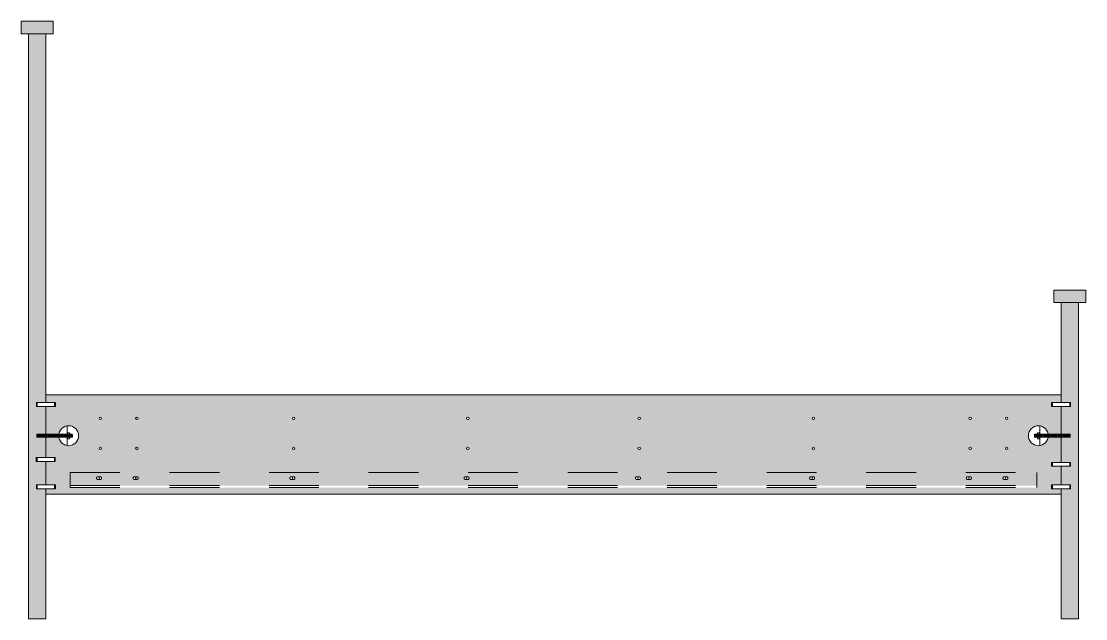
# Model space of a CAD drawing. Header units: metres. Extents: x -27.1 to 47.9, y -10.7 to 6.6.
# Drawn here: x -23.534 to -21.395, y -2.103 to -0.903 of the extents above; entities that cross this region are included whole.
import ezdxf

# ---------------------------------------------------------------- set-up
doc = ezdxf.new("R2010")
doc.units = ezdxf.units.M
doc.header["$MEASUREMENT"] = 0
doc.linetypes.add('DASHED', pattern=[0.00075, 0.0005, -0.00025])
for name, color, linetype, lineweight in [('A-DETL-MCUT1_Num_Penna__7', 7, 'Continuous', 18), ('A-DETL-MCUT_Num_Penna__7', 7, 'Continuous', 18), ('A-ELEV-MBE_Num_Penna__7', 7, 'Continuous', 18), ('A-SECT-MCUT_Num_Penna__7', 7, 'Continuous', 18)]:
    doc.layers.add(name, color=color, linetype=linetype, lineweight=lineweight)
doc.layers.add('A-SECT-MCUT_Num_Penna__1', color=7, linetype='Continuous', lineweight=18, true_color=0xd1d2d4)

msp = doc.modelspace()

# ---------------------------------------------------------------- hatches: boundary and pattern name
at = {"layer": 'A-SECT-MCUT_Num_Penna__1', "linetype": 'Continuous', "lineweight": 18, "true_color": 0xd1d2d4}
for points in [[(-23.4699, -0.9033), (-23.5339, -0.9033), (-23.5339, -0.9283), (-23.4699, -0.9283)], [(-21.3949, -1.4433), (-21.4589, -1.4433), (-21.4589, -1.4683), (-21.3949, -1.4683)]]:
    msp.add_hatch(color=254, dxfattribs=at).paths.add_polyline_path(points)
h = msp.add_hatch(color=254, dxfattribs=at)
h.paths.add_polyline_path([(-23.4844, -0.9283), (-23.5194, -0.9283), (-23.5194, -2.1033), (-23.4844, -2.1033), (-23.4844, -1.8533), (-21.4444, -1.8533), (-21.4444, -2.1033), (-21.4094, -2.1033), (-21.4094, -1.4683), (-21.4444, -1.4683), (-21.4444, -1.6533), (-23.4844, -1.6533)])
h.paths.add_polyline_path([(-23.5038, -1.7792), (-23.4658, -1.7792), (-23.4658, -1.7872), (-23.5038, -1.7872)], flags=0)
h.paths.add_polyline_path([(-23.5034, -1.8423), (-23.5034, -1.8343), (-23.4654, -1.8343), (-23.4654, -1.8423)], flags=0)
h.paths.add_polyline_path([(-23.5034, -1.6773), (-23.5034, -1.6693), (-23.4654, -1.6693), (-23.4654, -1.6773)], flags=0)
h.paths.add_polyline_path([(-23.5024, -1.7384), (-23.5024, -1.733, -0.44132), (-23.5008, -1.733, -0.415905), (-23.4992, -1.733, -0.415905), (-23.4975, -1.733, -0.415905), (-23.4959, -1.733, -0.415899), (-23.4942, -1.733, -0.415914), (-23.4926, -1.733, -0.415905), (-23.4909, -1.733, -0.415905), (-23.4893, -1.733, -0.415905), (-23.4876, -1.733, -0.415905), (-23.486, -1.733), (-23.4872, -1.7373, -0.750881), (-23.4892, -1.7384, -0.415914), (-23.4908, -1.7384, -0.415899), (-23.4925, -1.7384, -0.415905), (-23.4941, -1.7384, -0.415905), (-23.4958, -1.7384, -0.415905), (-23.4974, -1.7384, -0.415905), (-23.4991, -1.7384, -0.415914), (-23.5007, -1.7384, -0.415899)], flags=0)
h.paths.add_polyline_path([(-23.48, -1.7327, -0.133285), (-23.4791, -1.7328, 0.081474), (-23.4794, -1.733, 0.151008)], flags=0)
h.paths.add_polyline_path([(-23.4747, -1.7328, -0.07182), (-23.4742, -1.7329, 0.052782), (-23.4744, -1.733, 0.080876)], flags=0)
h.paths.add_polyline_path([(-23.4717, -1.7327, -0.133281), (-23.4708, -1.7328, 0.081473), (-23.4711, -1.733, 0.151003)], flags=0)
h.paths.add_polyline_path([(-23.4694, -1.733, 0.097429), (-23.4698, -1.7328, -0.728945), (-23.4665, -1.7327, 0.015771), (-23.4665, -1.7328, 0.306071), (-23.4678, -1.733, 0.415905)], flags=0)
h.paths.add_polyline_path([(-23.4665, -1.7339, -0.156772), (-23.4665, -1.7328, -0.018407), (-23.4664, -1.7328, -0.151286)], flags=0)
h.paths.add_polyline_path([(-23.4664, -1.7328, 0.021133), (-23.4665, -1.7327, -0.737183), (-23.4631, -1.7328, 0.326313), (-23.4645, -1.733, 0.415908), (-23.4661, -1.733, 0.078883)], flags=0)
h.paths.add_polyline_path([(-23.4618, -1.7327, -0.133281), (-23.4609, -1.7328, 0.081473), (-23.4612, -1.733, 0.151003)], flags=0)
h.paths.add_polyline_path([(-23.4587, -1.7359), (-23.4581, -1.7372, 0.776821), (-23.4561, -1.7384, 0.415908), (-23.4545, -1.7384, 0.415909), (-23.4528, -1.7384, 0.415905), (-23.4512, -1.7384, 0.456675), (-23.4494, -1.7384, 0.415909), (-23.4477, -1.7384, 0.415905), (-23.4461, -1.7384, 0.415908), (-23.4444, -1.7384, 0.415909), (-23.4428, -1.7384, 0.415905), (-23.4411, -1.7384, 0.415883), (-23.4395, -1.7384, 0.415909), (-23.4378, -1.7384, 0.415905), (-23.4362, -1.7384, 0.415908), (-23.4345, -1.7384, 0.415909), (-23.4329, -1.7384, 1.000026), (-23.4312, -1.7367), (-23.4326, -1.7339, 0.669223), (-23.4346, -1.733, 0.415908), (-23.4363, -1.733, 0.415905), (-23.4379, -1.733, 0.415905), (-23.4396, -1.733, 0.415905), (-23.4412, -1.733, 0.415891), (-23.4429, -1.733, 0.415905), (-23.4445, -1.733, 0.415908), (-23.4462, -1.733, 0.415905), (-23.4479, -1.733, 0.415905), (-23.4495, -1.733, 0.415905), (-23.4512, -1.733, 0.456684), (-23.4529, -1.733, 0.415905), (-23.4546, -1.733, 0.415908), (-23.4562, -1.733, 0.415905), (-23.4579, -1.733, 0.150952), (-23.4585, -1.7327, -0.927864), (-23.4187, -1.7357, -0.995044)], flags=0)
h.paths.add_polyline_path([(-21.493, -1.8398), (-23.4359, -1.8398), (-23.4359, -1.8093), (-21.493, -1.8093)], flags=0)
h.paths.add_polyline_path([(-23.3726, -1.7609, -1), (-23.3776, -1.7609, -1)], flags=0)
h.paths.add_polyline_path([(-23.3726, -1.7009, -1), (-23.3776, -1.7009, -1)], flags=0)
h.paths.add_polyline_path([(-23.2991, -1.7009, -1), (-23.3041, -1.7009, -1)], flags=0)
h.paths.add_polyline_path([(-23.2991, -1.7609, -1), (-23.3041, -1.7609, -1)], flags=0)
h.paths.add_polyline_path([(-22.9841, -1.7009, -1), (-22.9891, -1.7009, -1)], flags=0)
h.paths.add_polyline_path([(-22.9841, -1.7609, -1), (-22.9891, -1.7609, -1)], flags=0)
h.paths.add_polyline_path([(-22.6341, -1.7009, -1), (-22.6391, -1.7009, -1)], flags=0)
h.paths.add_polyline_path([(-22.6341, -1.7609, -1), (-22.6391, -1.7609, -1)], flags=0)
h.paths.add_polyline_path([(-22.2897, -1.7609, -1), (-22.2947, -1.7609, -1)], flags=0)
h.paths.add_polyline_path([(-22.2947, -1.7009, -1), (-22.2897, -1.7009, -1)], flags=0)
h.paths.add_polyline_path([(-21.9397, -1.7609, -0.999999), (-21.9447, -1.7609, -1)], flags=0)
h.paths.add_polyline_path([(-21.9397, -1.7009, -0.999999), (-21.9447, -1.7009, -1)], flags=0)
h.paths.add_polyline_path([(-21.6247, -1.7009, -1), (-21.6297, -1.7009, -1)], flags=0)
h.paths.add_polyline_path([(-21.6297, -1.7609, -1), (-21.6247, -1.7609, -1)], flags=0)
h.paths.add_polyline_path([(-21.5512, -1.7609, -1), (-21.5562, -1.7609, -0.999999)], flags=0)
h.paths.add_polyline_path([(-21.5562, -1.7009, -0.999999), (-21.5512, -1.7009, -1)], flags=0)
h.paths.add_polyline_path([(-21.4704, -1.7387, -0.927496), (-21.5101, -1.7357, -0.927864), (-21.4704, -1.7327, -0.249301), (-21.4693, -1.733, -0.415904), (-21.4677, -1.733, -0.415904), (-21.466, -1.733, -0.415904), (-21.4644, -1.733, -0.415909), (-21.4627, -1.733, -0.415905), (-21.4611, -1.733, -0.415905), (-21.4594, -1.733, -0.415904), (-21.4578, -1.733, -0.415904), (-21.4561, -1.733, -0.415904), (-21.4545, -1.733, -0.415907), (-21.4528, -1.733, -0.415904), (-21.4511, -1.733, -0.415904), (-21.4495, -1.733, -0.415904), (-21.4478, -1.733, -0.415904), (-21.4462, -1.733, -0.415904), (-21.4445, -1.733, -0.415909), (-21.4429, -1.733, -0.415905), (-21.4412, -1.733, -0.415905), (-21.4396, -1.733, -0.415905), (-21.4379, -1.733, -0.415905), (-21.4363, -1.733, -0.415905), (-21.4346, -1.733, -0.415908), (-21.433, -1.733, -0.415905), (-21.4313, -1.733, -0.415905), (-21.4297, -1.733, -0.415905), (-21.428, -1.733, -0.44132), (-21.4265, -1.733), (-21.4265, -1.7384, -0.415899), (-21.4281, -1.7384, -0.415908), (-21.4298, -1.7384, -0.415905), (-21.4314, -1.7384, -0.415905), (-21.4331, -1.7384, -0.415905), (-21.4347, -1.7384, -0.415905), (-21.4364, -1.7384, -0.415902), (-21.438, -1.7384, -0.415905), (-21.4397, -1.7384, -0.415905), (-21.4413, -1.7384, -0.415905), (-21.443, -1.7384, -0.415905), (-21.4446, -1.7384, -0.415905), (-21.4463, -1.7384, -0.415902), (-21.4479, -1.7384, -0.415905), (-21.4496, -1.7384, -0.415905), (-21.4513, -1.7384, -0.415905), (-21.4529, -1.7384, -0.415905), (-21.4546, -1.7384, -0.415905), (-21.4562, -1.7384, -0.415902), (-21.4579, -1.7384, -0.415905), (-21.4595, -1.7384, -0.415905), (-21.4612, -1.7384, -0.415905), (-21.4628, -1.7384, -0.415905), (-21.4645, -1.7384, -0.415905), (-21.4661, -1.7384, -0.415902), (-21.4678, -1.7384, -0.415883), (-21.4694, -1.7384, -0.225016)], flags=0)
h.paths.add_polyline_path([(-21.4638, -1.8343), (-21.4258, -1.8343), (-21.4258, -1.8354), (-21.4254, -1.8358), (-21.4254, -1.8423), (-21.4638, -1.8423)], flags=0)
h.paths.add_polyline_path([(-21.4638, -1.6693), (-21.4258, -1.6693), (-21.4258, -1.6704), (-21.4254, -1.6708), (-21.4254, -1.6773), (-21.4638, -1.6773)], flags=0)
h.paths.add_polyline_path([(-21.4638, -1.7972), (-21.4638, -1.7892), (-21.4258, -1.7892), (-21.4258, -1.7903), (-21.4254, -1.7907), (-21.4254, -1.7972)], flags=0)
h = msp.add_hatch(color=254, dxfattribs=at)
h.paths.add_polyline_path([(-21.493, -1.8093), (-23.4359, -1.8093), (-23.4359, -1.8358), (-21.493, -1.8358)])
h.paths.add_polyline_path([(-23.3826, -1.8204, -0.414214), (-23.3806, -1.8184), (-23.3746, -1.8184, -0.414214), (-23.3726, -1.8204), (-23.3726, -1.8214, -0.414214), (-23.3746, -1.8234), (-23.3806, -1.8234, -0.414214), (-23.3826, -1.8214)], flags=0)
h.paths.add_polyline_path([(-23.3091, -1.8204, -0.414214), (-23.3071, -1.8184), (-23.3011, -1.8184, -0.414214), (-23.2991, -1.8204), (-23.2991, -1.8214, -0.414214), (-23.3011, -1.8234), (-23.3071, -1.8234, -0.414214), (-23.3091, -1.8214)], flags=0)
h.paths.add_polyline_path([(-22.9941, -1.8214), (-22.9941, -1.8204, -0.414214), (-22.9921, -1.8184), (-22.9861, -1.8184, -0.414214), (-22.9841, -1.8204), (-22.9841, -1.8214, -0.414214), (-22.9861, -1.8234), (-22.9921, -1.8234, -0.414214)], flags=0)
h.paths.add_polyline_path([(-22.6441, -1.8204, -0.414214), (-22.6421, -1.8184), (-22.6361, -1.8184, -0.414214), (-22.6341, -1.8204), (-22.6341, -1.8214, -0.414214), (-22.6361, -1.8234), (-22.6421, -1.8234, -0.414214), (-22.6441, -1.8214)], flags=0)
h.paths.add_polyline_path([(-22.2977, -1.8234, -0.414214), (-22.2997, -1.8214), (-22.2997, -1.8204, -0.414214), (-22.2977, -1.8184), (-22.2917, -1.8184, -0.414214), (-22.2897, -1.8204), (-22.2897, -1.8214, -0.414214), (-22.2917, -1.8234)], flags=0)
h.paths.add_polyline_path([(-21.9477, -1.8234, -0.414214), (-21.9497, -1.8214), (-21.9497, -1.8204, -0.414214), (-21.9477, -1.8184), (-21.9417, -1.8184, -0.414214), (-21.9397, -1.8204), (-21.9397, -1.8214, -0.414214), (-21.9417, -1.8234)], flags=0)
h.paths.add_polyline_path([(-21.6327, -1.8234, -0.414214), (-21.6347, -1.8214), (-21.6347, -1.8204, -0.414214), (-21.6327, -1.8184), (-21.6267, -1.8184, -0.414214), (-21.6247, -1.8204), (-21.6247, -1.8214, -0.414214), (-21.6267, -1.8234)], flags=0)
h.paths.add_polyline_path([(-21.5612, -1.8204, -0.414214), (-21.5592, -1.8184), (-21.5532, -1.8184, -0.414214), (-21.5512, -1.8204), (-21.5512, -1.8214, -0.414214), (-21.5532, -1.8234), (-21.5592, -1.8234, -0.414214), (-21.5612, -1.8214)], flags=0)

# ---------------------------------------------------------------- linework, layer by layer
at = {"layer": 'A-DETL-MCUT1_Num_Penna__7', "color": 7, "linetype": 'Continuous', "lineweight": 18}
for p, q in [((-23.5019, -1.6693), (-23.5034, -1.6708)), ((-23.5034, -1.6708), (-23.5034, -1.6758)), ((-23.5019, -1.6773), (-23.5034, -1.6758)), ((-23.5019, -1.6693), (-23.5019, -1.6773)), ((-23.4669, -1.6693), (-23.5019, -1.6693)), ((-23.4669, -1.6773), (-23.5019, -1.6773)), ((-23.4669, -1.6693), (-23.4654, -1.6708)), ((-23.4669, -1.6693), (-23.4669, -1.6773)), ((-23.4669, -1.6773), (-23.4654, -1.6758)), ((-23.4654, -1.6758), (-23.4654, -1.6708)), ((-21.4619, -1.6693), (-21.4634, -1.6708)), ((-21.4634, -1.6708), (-21.4634, -1.6758)), ((-21.4619, -1.6773), (-21.4634, -1.6758)), ((-21.4619, -1.6693), (-21.4619, -1.6773)), ((-21.4269, -1.6693), (-21.4619, -1.6693)), ((-21.4269, -1.6773), (-21.4619, -1.6773)), ((-21.4269, -1.6693), (-21.4254, -1.6708)), ((-21.4269, -1.6693), (-21.4269, -1.6773)), ((-21.4269, -1.6773), (-21.4254, -1.6758)), ((-21.4254, -1.6758), (-21.4254, -1.6708)), ((-23.5008, -1.733), (-23.5024, -1.7384)), ((-23.4992, -1.733), (-23.5007, -1.7384)), ((-23.4975, -1.733), (-23.4991, -1.7384)), ((-23.4959, -1.733), (-23.4974, -1.7384)), ((-23.4942, -1.733), (-23.4958, -1.7384)), ((-23.4926, -1.733), (-23.4941, -1.7384)), ((-23.4909, -1.733), (-23.4925, -1.7384)), ((-23.4893, -1.733), (-23.4908, -1.7384)), ((-23.4876, -1.733), (-23.4892, -1.7384)), ((-23.486, -1.733), (-23.4875, -1.7384)), ((-23.4843, -1.733), (-23.4859, -1.7384)), ((-23.4827, -1.733), (-23.4842, -1.7384)), ((-23.481, -1.733), (-23.4826, -1.7384)), ((-23.4794, -1.733), (-23.4809, -1.7384)), ((-23.4777, -1.733), (-23.4793, -1.7384)), ((-23.4761, -1.733), (-23.4776, -1.7384)), ((-23.4761, -1.733), (-23.4776, -1.7384)), ((-23.4744, -1.733), (-23.4759, -1.7384)), ((-23.4728, -1.733), (-23.4743, -1.7384)), ((-23.4711, -1.733), (-23.4726, -1.7384)), ((-23.4694, -1.733), (-23.471, -1.7384)), ((-23.4678, -1.733), (-23.4693, -1.7384)), ((-23.4661, -1.733), (-23.4677, -1.7384)), ((-23.4645, -1.733), (-23.466, -1.7384)), ((-23.4628, -1.733), (-23.4644, -1.7384)), ((-23.4612, -1.733), (-23.4627, -1.7384)), ((-23.4595, -1.733), (-23.4611, -1.7384)), ((-23.4579, -1.733), (-23.4594, -1.7384)), ((-23.4562, -1.733), (-23.4578, -1.7384)), ((-23.4546, -1.733), (-23.4561, -1.7384)), ((-23.4529, -1.733), (-23.4545, -1.7384)), ((-23.4513, -1.733), (-23.4528, -1.7384)), ((-23.4495, -1.733), (-23.451, -1.7384)), ((-23.4479, -1.733), (-23.4494, -1.7384)), ((-23.4462, -1.733), (-23.4477, -1.7384)), ((-23.4445, -1.733), (-23.4461, -1.7384)), ((-23.4429, -1.733), (-23.4444, -1.7384)), ((-23.4412, -1.733), (-23.4428, -1.7384)), ((-23.4396, -1.733), (-23.4411, -1.7384)), ((-23.4379, -1.733), (-23.4395, -1.7384)), ((-23.4363, -1.733), (-23.4378, -1.7384)), ((-23.4346, -1.733), (-23.4362, -1.7384)), ((-23.433, -1.733), (-23.4345, -1.7384)), ((-23.4313, -1.733), (-23.4329, -1.7384)), ((-21.4975, -1.733), (-21.496, -1.7384)), ((-21.4959, -1.733), (-21.4943, -1.7384)), ((-21.4942, -1.733), (-21.4927, -1.7384)), ((-21.4926, -1.733), (-21.491, -1.7384)), ((-21.4909, -1.733), (-21.4894, -1.7384)), ((-21.4893, -1.733), (-21.4877, -1.7384)), ((-21.4876, -1.733), (-21.4861, -1.7384)), ((-21.486, -1.733), (-21.4844, -1.7384)), ((-21.4843, -1.733), (-21.4828, -1.7384)), ((-21.4827, -1.733), (-21.4811, -1.7384)), ((-21.481, -1.733), (-21.4795, -1.7384)), ((-21.4794, -1.733), (-21.4778, -1.7384)), ((-21.4776, -1.733), (-21.476, -1.7384)), ((-21.4759, -1.733), (-21.4744, -1.7384)), ((-21.4743, -1.733), (-21.4727, -1.7384)), ((-21.4726, -1.733), (-21.4711, -1.7384)), ((-21.471, -1.733), (-21.4694, -1.7384)), ((-21.4693, -1.733), (-21.4678, -1.7384)), ((-21.4677, -1.733), (-21.4661, -1.7384)), ((-21.466, -1.733), (-21.4645, -1.7384)), ((-21.4644, -1.733), (-21.4628, -1.7384)), ((-21.4627, -1.733), (-21.4612, -1.7384)), ((-21.4611, -1.733), (-21.4595, -1.7384)), ((-21.4594, -1.733), (-21.4579, -1.7384)), ((-21.4578, -1.733), (-21.4562, -1.7384)), ((-21.4561, -1.733), (-21.4546, -1.7384)), ((-21.4545, -1.733), (-21.4529, -1.7384)), ((-21.4528, -1.733), (-21.4513, -1.7384)), ((-21.4528, -1.733), (-21.4513, -1.7384)), ((-21.4511, -1.733), (-21.4496, -1.7384)), ((-21.4495, -1.733), (-21.4479, -1.7384)), ((-21.4478, -1.733), (-21.4463, -1.7384)), ((-21.4462, -1.733), (-21.4446, -1.7384)), ((-21.4445, -1.733), (-21.443, -1.7384)), ((-21.4429, -1.733), (-21.4413, -1.7384)), ((-21.4412, -1.733), (-21.4397, -1.7384)), ((-21.4396, -1.733), (-21.438, -1.7384)), ((-21.4379, -1.733), (-21.4364, -1.7384)), ((-21.4363, -1.733), (-21.4347, -1.7384)), ((-21.4346, -1.733), (-21.4331, -1.7384)), ((-21.433, -1.733), (-21.4314, -1.7384)), ((-21.4313, -1.733), (-21.4298, -1.7384)), ((-21.4297, -1.733), (-21.4281, -1.7384)), ((-21.428, -1.733), (-21.4265, -1.7384)), ((-23.5023, -1.7792), (-23.5038, -1.7807)), ((-23.5038, -1.7807), (-23.5038, -1.7857)), ((-23.5023, -1.7872), (-23.5038, -1.7857)), ((-23.5023, -1.7792), (-23.5023, -1.7872)), ((-23.4673, -1.7792), (-23.5023, -1.7792)), ((-23.4673, -1.7872), (-23.5023, -1.7872)), ((-23.4673, -1.7792), (-23.4658, -1.7807)), ((-23.4673, -1.7792), (-23.4673, -1.7872)), ((-23.4673, -1.7872), (-23.4658, -1.7857)), ((-23.4658, -1.7857), (-23.4658, -1.7807)), ((-21.4619, -1.7892), (-21.4634, -1.7907)), ((-21.4634, -1.7907), (-21.4634, -1.7957)), ((-21.4619, -1.7972), (-21.4634, -1.7957)), ((-21.4619, -1.7892), (-21.4619, -1.7972)), ((-21.4269, -1.7892), (-21.4619, -1.7892)), ((-21.4269, -1.7892), (-21.4254, -1.7907)), ((-21.4269, -1.7892), (-21.4269, -1.7972)), ((-21.4269, -1.7972), (-21.4254, -1.7957)), ((-21.4254, -1.7957), (-21.4254, -1.7907)), ((-21.4269, -1.7972), (-21.4619, -1.7972)), ((-23.5019, -1.8343), (-23.5034, -1.8358)), ((-23.5034, -1.8358), (-23.5034, -1.8408)), ((-23.5019, -1.8343), (-23.5019, -1.8423)), ((-23.4669, -1.8343), (-23.5019, -1.8343)), ((-23.4669, -1.8343), (-23.4654, -1.8358)), ((-23.4669, -1.8343), (-23.4669, -1.8423)), ((-23.4654, -1.8408), (-23.4654, -1.8358)), ((-21.4619, -1.8343), (-21.4634, -1.8358)), ((-21.4634, -1.8358), (-21.4634, -1.8408)), ((-21.4619, -1.8343), (-21.4619, -1.8423)), ((-21.4269, -1.8343), (-21.4619, -1.8343)), ((-21.4269, -1.8343), (-21.4254, -1.8358)), ((-21.4269, -1.8343), (-21.4269, -1.8423)), ((-21.4254, -1.8408), (-21.4254, -1.8358)), ((-23.5019, -1.8423), (-23.5034, -1.8408)), ((-23.4669, -1.8423), (-23.5019, -1.8423)), ((-23.4669, -1.8423), (-23.4654, -1.8408)), ((-21.4619, -1.8423), (-21.4634, -1.8408)), ((-21.4269, -1.8423), (-21.4619, -1.8423)), ((-21.4269, -1.8423), (-21.4254, -1.8408))]:
    msp.add_line(p, q, dxfattribs=at)
at = {"layer": 'A-DETL-MCUT1_Num_Penna__7', "color": 7, "linetype": 'Continuous', "lineweight": 18, "flags": 128}
for points in [[(-23.5024, -1.7384), (-23.5024, -1.733)], [(-23.4313, -1.733), (-23.4312, -1.733), (-23.4312, -1.7384)], [(-21.4975, -1.733), (-21.4976, -1.733), (-21.4976, -1.7384)], [(-21.4265, -1.7384), (-21.4265, -1.733)]]:
    msp.add_lwpolyline(points, dxfattribs=at)
at = {"layer": 'A-DETL-MCUT1_Num_Penna__7', "color": 7, "linetype": 'Continuous', "lineweight": 18}
for centre in [(-23.3751, -1.7009), (-23.3016, -1.7009), (-22.9866, -1.7009), (-22.6366, -1.7009), (-22.2922, -1.7009), (-21.9422, -1.7009), (-21.6272, -1.7009), (-21.5537, -1.7009), (-23.3751, -1.7609), (-23.3016, -1.7609), (-22.9866, -1.7609), (-22.6366, -1.7609), (-22.2922, -1.7609), (-21.9422, -1.7609), (-21.6272, -1.7609), (-21.5537, -1.7609), (-23.3751, -1.8209), (-23.3016, -1.8209), (-22.9866, -1.8209), (-22.6366, -1.8209), (-22.2922, -1.8209), (-21.9422, -1.8209), (-21.6272, -1.8209), (-21.5537, -1.8209)]:
    msp.add_circle(centre, 0.0025, dxfattribs=at)
for centre, radius, start, end in [((-23.5016, -1.7337), 0.00105, 42.3743, 137.6257), ((-23.5016, -1.7375), 0.00117, 224.8347, 315.1653), ((-23.5, -1.7339), 0.00117, 44.8347, 135.1653), ((-23.4999, -1.7375), 0.00117, 224.8347, 315.1653), ((-23.4984, -1.7339), 0.00117, 44.8347, 135.1653), ((-23.4983, -1.7375), 0.00117, 224.8347, 315.1653), ((-23.4967, -1.7339), 0.00117, 44.8347, 135.1653), ((-23.4966, -1.7375), 0.00117, 224.8347, 315.1653), ((-23.4951, -1.7339), 0.00117, 44.8347, 135.1653), ((-23.495, -1.7375), 0.00117, 224.8347, 315.1653), ((-23.4934, -1.7339), 0.00117, 44.8347, 135.1653), ((-23.4933, -1.7375), 0.00117, 224.8347, 315.1653), ((-23.4918, -1.7339), 0.00117, 44.8347, 135.1653), ((-23.4916, -1.7375), 0.00117, 224.8347, 315.1653), ((-23.4901, -1.7339), 0.00117, 44.8347, 135.1653), ((-23.49, -1.7375), 0.00117, 224.8347, 315.1653), ((-23.4885, -1.7339), 0.00117, 44.8347, 135.1653), ((-23.4883, -1.7375), 0.00117, 224.8347, 315.1653), ((-23.4868, -1.7339), 0.00117, 44.8347, 135.1653), ((-23.4867, -1.7375), 0.00117, 224.8347, 315.1653), ((-23.4851, -1.7339), 0.00117, 44.8347, 135.1653), ((-23.485, -1.7375), 0.00117, 224.8347, 315.1653), ((-23.4835, -1.7339), 0.00117, 44.8347, 135.1653), ((-23.4834, -1.7375), 0.00117, 224.8347, 315.1653), ((-23.4818, -1.7339), 0.00117, 44.8347, 135.1653), ((-23.4817, -1.7375), 0.00117, 224.8347, 315.1653), ((-23.4802, -1.7339), 0.00117, 44.8347, 135.1653), ((-23.4801, -1.7375), 0.00117, 224.8347, 315.1653), ((-23.4785, -1.7339), 0.00117, 44.8347, 135.1653), ((-23.4784, -1.7375), 0.00117, 224.8347, 315.1653), ((-23.4769, -1.7339), 0.00117, 44.8347, 135.1653), ((-23.4768, -1.7375), 0.00117, 224.8347, 315.1653), ((-23.4752, -1.7339), 0.00117, 44.8347, 135.1653), ((-23.4751, -1.7375), 0.00117, 224.8347, 315.1653), ((-23.4736, -1.7339), 0.00117, 44.8347, 135.1653), ((-23.4735, -1.7375), 0.00117, 224.8347, 315.1653), ((-23.4719, -1.7339), 0.00117, 44.8347, 135.1653), ((-23.4718, -1.7375), 0.00117, 224.8347, 315.1653), ((-23.4703, -1.7339), 0.00117, 44.8347, 135.1653), ((-23.4702, -1.7375), 0.00117, 224.8347, 315.1653), ((-23.4686, -1.7339), 0.00117, 44.8347, 135.1653), ((-23.4685, -1.7375), 0.00117, 224.8347, 315.1653), ((-23.467, -1.7339), 0.00117, 44.8347, 135.1653), ((-23.4669, -1.7375), 0.00117, 224.8347, 315.1653), ((-23.4653, -1.7339), 0.00117, 44.8347, 135.1653), ((-23.4652, -1.7375), 0.00117, 224.8347, 315.1653), ((-23.4637, -1.7339), 0.00117, 44.8347, 135.1653), ((-23.4636, -1.7375), 0.00117, 224.8347, 315.1653), ((-23.462, -1.7339), 0.00117, 44.8347, 135.1653), ((-23.4619, -1.7375), 0.00117, 224.8347, 315.1653), ((-23.4604, -1.7339), 0.00117, 44.8347, 135.1653), ((-23.4602, -1.7375), 0.00117, 224.8347, 315.1653), ((-23.4587, -1.7339), 0.00117, 44.8347, 135.1653), ((-23.4586, -1.7375), 0.00117, 224.8347, 315.1653), ((-23.457, -1.7339), 0.00117, 44.8347, 135.1653), ((-23.4569, -1.7375), 0.00117, 224.8347, 315.1653), ((-23.4554, -1.7339), 0.00117, 44.8347, 135.1653), ((-23.4553, -1.7375), 0.00117, 224.8347, 315.1653), ((-23.4537, -1.7339), 0.00117, 44.8347, 135.1653), ((-23.4536, -1.7375), 0.00117, 224.8347, 315.1653), ((-23.4521, -1.7339), 0.00117, 44.8347, 135.1653), ((-23.452, -1.7375), 0.00117, 224.8347, 315.1653), ((-23.4503, -1.7339), 0.00117, 44.8347, 135.1653), ((-23.4502, -1.7375), 0.00117, 224.8347, 315.1653), ((-23.4487, -1.7339), 0.00117, 44.8347, 135.1653), ((-23.4486, -1.7375), 0.00117, 224.8347, 315.1653), ((-23.447, -1.7339), 0.00117, 44.8347, 135.1653), ((-23.4469, -1.7375), 0.00117, 224.8347, 315.1653), ((-23.4454, -1.7339), 0.00117, 44.8347, 135.1653), ((-23.4453, -1.7375), 0.00117, 224.8347, 315.1653), ((-23.4437, -1.7339), 0.00117, 44.8347, 135.1653), ((-23.4436, -1.7375), 0.00117, 224.8347, 315.1653), ((-23.4421, -1.7339), 0.00117, 44.8347, 135.1653), ((-23.442, -1.7375), 0.00117, 224.8347, 315.1653), ((-23.4404, -1.7339), 0.00117, 44.8347, 135.1653), ((-23.4403, -1.7375), 0.00117, 224.8347, 315.1653), ((-23.4388, -1.7339), 0.00117, 44.8347, 135.1653), ((-23.4387, -1.7375), 0.00117, 224.8347, 315.1653), ((-23.4371, -1.7339), 0.00117, 44.8347, 135.1653), ((-23.437, -1.7375), 0.00117, 224.8347, 315.1653), ((-23.4355, -1.7339), 0.00117, 44.8347, 135.1653), ((-23.4353, -1.7375), 0.00117, 224.8347, 315.1653), ((-23.4338, -1.7339), 0.00117, 44.8347, 135.1653), ((-23.4337, -1.7375), 0.00117, 224.8347, 315.1653), ((-23.4322, -1.7339), 0.00117, 44.8347, 135.1653), ((-23.432, -1.7375), 0.00117, 224.8347, 315.1653), ((-21.4968, -1.7375), 0.00117, 224.8347, 315.1653), ((-21.4967, -1.7339), 0.00117, 44.8347, 135.1653), ((-21.4952, -1.7375), 0.00117, 224.8347, 315.1653), ((-21.4951, -1.7339), 0.00117, 44.8347, 135.1653), ((-21.4935, -1.7375), 0.00117, 224.8347, 315.1653), ((-21.4934, -1.7339), 0.00117, 44.8347, 135.1653), ((-21.4919, -1.7375), 0.00117, 224.8347, 315.1653), ((-21.4917, -1.7339), 0.00117, 44.8347, 135.1653), ((-21.4902, -1.7375), 0.00117, 224.8347, 315.1653), ((-21.4901, -1.7339), 0.00117, 44.8347, 135.1653), ((-21.4886, -1.7375), 0.00117, 224.8347, 315.1653), ((-21.4884, -1.7339), 0.00117, 44.8347, 135.1653), ((-21.4869, -1.7375), 0.00117, 224.8347, 315.1653), ((-21.4868, -1.7339), 0.00117, 44.8347, 135.1653), ((-21.4852, -1.7375), 0.00117, 224.8347, 315.1653), ((-21.4851, -1.7339), 0.00117, 44.8347, 135.1653), ((-21.4836, -1.7375), 0.00117, 224.8347, 315.1653), ((-21.4835, -1.7339), 0.00117, 44.8347, 135.1653), ((-21.4819, -1.7375), 0.00117, 224.8347, 315.1653), ((-21.4818, -1.7339), 0.00117, 44.8347, 135.1653), ((-21.4803, -1.7375), 0.00117, 224.8347, 315.1653), ((-21.4802, -1.7339), 0.00117, 44.8347, 135.1653), ((-21.4786, -1.7375), 0.00117, 224.8347, 315.1653), ((-21.4785, -1.7339), 0.00117, 44.8347, 135.1653), ((-21.4769, -1.7375), 0.00117, 224.8347, 315.1653), ((-21.4768, -1.7339), 0.00117, 44.8347, 135.1653), ((-21.4752, -1.7375), 0.00117, 224.8347, 315.1653), ((-21.4751, -1.7339), 0.00117, 44.8347, 135.1653), ((-21.4736, -1.7375), 0.00117, 224.8347, 315.1653), ((-21.4735, -1.7339), 0.00117, 44.8347, 135.1653), ((-21.4719, -1.7375), 0.00117, 224.8347, 315.1653), ((-21.4718, -1.7339), 0.00117, 44.8347, 135.1653), ((-21.4703, -1.7375), 0.00117, 224.8347, 315.1653), ((-21.4702, -1.7339), 0.00117, 44.8347, 135.1653), ((-21.4686, -1.7375), 0.00117, 224.8347, 315.1653), ((-21.4685, -1.7339), 0.00117, 44.8347, 135.1653), ((-21.467, -1.7375), 0.00117, 224.8347, 315.1653), ((-21.4668, -1.7339), 0.00117, 44.8347, 135.1653), ((-21.4653, -1.7375), 0.00117, 224.8347, 315.1653), ((-21.4652, -1.7339), 0.00117, 44.8347, 135.1653), ((-21.4637, -1.7375), 0.00117, 224.8347, 315.1653), ((-21.4635, -1.7339), 0.00117, 44.8347, 135.1653), ((-21.462, -1.7375), 0.00117, 224.8347, 315.1653), ((-21.4619, -1.7339), 0.00117, 44.8347, 135.1653), ((-21.4603, -1.7375), 0.00117, 224.8347, 315.1653), ((-21.4602, -1.7339), 0.00117, 44.8347, 135.1653), ((-21.4587, -1.7375), 0.00117, 224.8347, 315.1653), ((-21.4586, -1.7339), 0.00117, 44.8347, 135.1653), ((-21.457, -1.7375), 0.00117, 224.8347, 315.1653), ((-21.4569, -1.7339), 0.00117, 44.8347, 135.1653), ((-21.4554, -1.7375), 0.00117, 224.8347, 315.1653), ((-21.4553, -1.7339), 0.00117, 44.8347, 135.1653), ((-21.4537, -1.7375), 0.00117, 224.8347, 315.1653), ((-21.4536, -1.7339), 0.00117, 44.8347, 135.1653), ((-21.4521, -1.7375), 0.00117, 224.8347, 315.1653), ((-21.452, -1.7339), 0.00117, 44.8347, 135.1653), ((-21.4504, -1.7375), 0.00117, 224.8347, 315.1653), ((-21.4503, -1.7339), 0.00117, 44.8347, 135.1653), ((-21.4488, -1.7375), 0.00117, 224.8347, 315.1653), ((-21.4487, -1.7339), 0.00117, 44.8347, 135.1653), ((-21.4471, -1.7375), 0.00117, 224.8347, 315.1653), ((-21.447, -1.7339), 0.00117, 44.8347, 135.1653), ((-21.4455, -1.7375), 0.00117, 224.8347, 315.1653), ((-21.4454, -1.7339), 0.00117, 44.8347, 135.1653), ((-21.4438, -1.7375), 0.00117, 224.8347, 315.1653), ((-21.4437, -1.7339), 0.00117, 44.8347, 135.1653), ((-21.4422, -1.7375), 0.00117, 224.8347, 315.1653), ((-21.4421, -1.7339), 0.00117, 44.8347, 135.1653), ((-21.4405, -1.7375), 0.00117, 224.8347, 315.1653), ((-21.4404, -1.7339), 0.00117, 44.8347, 135.1653), ((-21.4389, -1.7375), 0.00117, 224.8347, 315.1653), ((-21.4388, -1.7339), 0.00117, 44.8347, 135.1653), ((-21.4372, -1.7375), 0.00117, 224.8347, 315.1653), ((-21.4371, -1.7339), 0.00117, 44.8347, 135.1653), ((-21.4356, -1.7375), 0.00117, 224.8347, 315.1653), ((-21.4354, -1.7339), 0.00117, 44.8347, 135.1653), ((-21.4339, -1.7375), 0.00117, 224.8347, 315.1653), ((-21.4338, -1.7339), 0.00117, 44.8347, 135.1653), ((-21.4322, -1.7375), 0.00117, 224.8347, 315.1653), ((-21.4321, -1.7339), 0.00117, 44.8347, 135.1653), ((-21.4306, -1.7375), 0.00117, 224.8347, 315.1653), ((-21.4305, -1.7339), 0.00117, 44.8347, 135.1653), ((-21.4289, -1.7375), 0.00117, 224.8347, 315.1653), ((-21.4288, -1.7339), 0.00117, 44.8347, 135.1653), ((-21.4273, -1.7375), 0.00117, 224.8347, 315.1653), ((-21.4272, -1.7337), 0.00105, 42.3743, 137.6257)]:
    msp.add_arc(centre, radius, start, end, dxfattribs=at)
at = {"layer": 'A-DETL-MCUT_Num_Penna__7', "color": 7, "linetype": 'DASHED', "lineweight": 18}
for p, q in [((-23.4417, -1.7157), (-23.4417, -1.7557)), ((-23.441, -1.729), (-23.4417, -1.729)), ((-23.4417, -1.729), (-23.4417, -1.7424)), ((-23.441, -1.7297), (-23.441, -1.729)), ((-23.441, -1.7417), (-23.441, -1.7297)), ((-23.4371, -1.7297), (-23.441, -1.7297)), ((-23.4371, -1.7417), (-23.4371, -1.7297)), ((-23.4371, -1.731), (-23.4371, -1.7297)), ((-23.4367, -1.731), (-23.4371, -1.731)), ((-23.4367, -1.7404), (-23.4367, -1.731)), ((-21.4921, -1.7404), (-21.4921, -1.731)), ((-21.4921, -1.731), (-21.4917, -1.731)), ((-21.4917, -1.7417), (-21.4917, -1.7297)), ((-21.4917, -1.7297), (-21.4878, -1.7297)), ((-21.4917, -1.731), (-21.4917, -1.7297)), ((-21.4878, -1.7297), (-21.4878, -1.729)), ((-21.4878, -1.729), (-21.4871, -1.729)), ((-21.4878, -1.7417), (-21.4878, -1.7297)), ((-21.4871, -1.7157), (-21.4871, -1.7557)), ((-21.4871, -1.729), (-21.4871, -1.7424)), ((-23.441, -1.7424), (-23.4417, -1.7424)), ((-23.4371, -1.7327), (-23.441, -1.7327)), ((-23.4371, -1.7387), (-23.441, -1.7387)), ((-23.4371, -1.7417), (-23.441, -1.7417)), ((-23.441, -1.7417), (-23.441, -1.7424)), ((-23.4371, -1.7404), (-23.4371, -1.7417)), ((-23.4367, -1.7404), (-23.4371, -1.7404)), ((-21.4921, -1.7404), (-21.4917, -1.7404)), ((-21.4917, -1.7327), (-21.4878, -1.7327)), ((-21.4917, -1.7387), (-21.4878, -1.7387)), ((-21.4917, -1.7404), (-21.4917, -1.7417)), ((-21.4917, -1.7417), (-21.4878, -1.7417)), ((-21.4878, -1.7417), (-21.4878, -1.7424)), ((-21.4878, -1.7424), (-21.4871, -1.7424)), ((-23.4359, -1.8093), (-23.4359, -1.8398)), ((-23.4359, -1.8093), (-21.493, -1.8093)), ((-21.493, -1.8093), (-21.493, -1.8398)), ((-23.4359, -1.8358), (-21.493, -1.8358)), ((-23.4359, -1.8398), (-21.493, -1.8398))]:
    msp.add_line(p, q, dxfattribs=at)
at = {"layer": 'A-DETL-MCUT_Num_Penna__7', "color": 7, "linetype": 'Continuous', "lineweight": 18}
for p, q in [((-23.441, -1.7417), (-23.441, -1.7417)), ((-21.4878, -1.7417), (-21.4878, -1.7417))]:
    msp.add_line(p, q, dxfattribs=at)
at = {"layer": 'A-DETL-MCUT_Num_Penna__7', "color": 7, "linetype": 'DASHED', "lineweight": 18, "flags": 128}
for points in [[(-23.3806, -1.8184), (-23.3746, -1.8184, -0.414214), (-23.3726, -1.8204), (-23.3726, -1.8214, -0.414214), (-23.3746, -1.8234), (-23.3806, -1.8234, -0.414214), (-23.3826, -1.8214), (-23.3826, -1.8204, -0.414214)], [(-23.3071, -1.8184), (-23.3011, -1.8184, -0.414214), (-23.2991, -1.8204), (-23.2991, -1.8214, -0.414214), (-23.3011, -1.8234), (-23.3071, -1.8234, -0.414214), (-23.3091, -1.8214), (-23.3091, -1.8204, -0.414214)], [(-22.9921, -1.8184), (-22.9861, -1.8184, -0.414214), (-22.9841, -1.8204), (-22.9841, -1.8214, -0.414214), (-22.9861, -1.8234), (-22.9921, -1.8234, -0.414214), (-22.9941, -1.8214), (-22.9941, -1.8204, -0.414214)], [(-22.6421, -1.8184), (-22.6361, -1.8184, -0.414214), (-22.6341, -1.8204), (-22.6341, -1.8214, -0.414214), (-22.6361, -1.8234), (-22.6421, -1.8234, -0.414214), (-22.6441, -1.8214), (-22.6441, -1.8204, -0.414214)], [(-22.2977, -1.8184), (-22.2917, -1.8184, -0.414214), (-22.2897, -1.8204), (-22.2897, -1.8214, -0.414214), (-22.2917, -1.8234), (-22.2977, -1.8234, -0.414214), (-22.2997, -1.8214), (-22.2997, -1.8204, -0.414214)], [(-21.9477, -1.8184), (-21.9417, -1.8184, -0.414214), (-21.9397, -1.8204), (-21.9397, -1.8214, -0.414214), (-21.9417, -1.8234), (-21.9477, -1.8234, -0.414214), (-21.9497, -1.8214), (-21.9497, -1.8204, -0.414214)], [(-21.6327, -1.8184), (-21.6267, -1.8184, -0.414214), (-21.6247, -1.8204), (-21.6247, -1.8214, -0.414214), (-21.6267, -1.8234), (-21.6327, -1.8234, -0.414214), (-21.6347, -1.8214), (-21.6347, -1.8204, -0.414214)], [(-21.5592, -1.8184), (-21.5532, -1.8184, -0.414214), (-21.5512, -1.8204), (-21.5512, -1.8214, -0.414214), (-21.5532, -1.8234), (-21.5592, -1.8234, -0.414214), (-21.5612, -1.8214), (-21.5612, -1.8204, -0.414214)]]:
    msp.add_lwpolyline(points, format="xyb", close=True, dxfattribs=at)
at = {"layer": 'A-DETL-MCUT_Num_Penna__7', "color": 7, "linetype": 'Continuous', "lineweight": 18}
msp.add_circle((-21.4901, -1.7357), 0.02, dxfattribs=at)
at = {"layer": 'A-ELEV-MBE_Num_Penna__7', "color": 7, "linetype": 'Continuous', "lineweight": 18}
for p, q in [((-23.5339, -0.9283), (-23.5339, -0.9033)), ((-23.4699, -0.9283), (-23.4699, -0.9033)), ((-23.5339, -0.9283), (-23.4699, -0.9283)), ((-23.5194, -0.9283), (-23.4844, -0.9283)), ((-21.4589, -1.4683), (-21.4589, -1.4433)), ((-21.3949, -1.4683), (-21.3949, -1.4433)), ((-21.4589, -1.4683), (-21.3949, -1.4683)), ((-21.4444, -1.4683), (-21.4094, -1.4683)), ((-23.4844, -1.6533), (-21.4444, -1.6533)), ((-23.4844, -1.8533), (-21.4444, -1.8533)), ((-23.5194, -2.1033), (-23.4844, -2.1033)), ((-21.4444, -2.1033), (-21.4094, -2.1033))]:
    msp.add_line(p, q, dxfattribs=at)
at = {"layer": 'A-ELEV-MBE_Num_Penna__7', "color": 7, "linetype": 'Continuous', "lineweight": 18, "flags": 128}
for points in [[(-23.5339, -0.9033), (-23.4699, -0.9033)], [(-23.5194, -2.1033), (-23.5194, -0.9283)], [(-23.4844, -0.9283), (-23.4844, -1.6693)], [(-21.4589, -1.4433), (-21.3949, -1.4433)], [(-21.4444, -1.6693), (-21.4444, -1.4683)], [(-21.4094, -1.4683), (-21.4094, -2.1033)], [(-23.4844, -1.6773), (-23.4844, -1.7334)], [(-21.4444, -1.7892), (-21.4444, -1.6773)], [(-23.4844, -1.7385), (-23.4844, -1.7792)], [(-23.4844, -1.7872), (-23.4844, -1.8343)], [(-21.4444, -1.8343), (-21.4444, -1.7972)], [(-23.4844, -1.8423), (-23.4844, -2.1033)], [(-21.4444, -2.1033), (-21.4444, -1.8423)]]:
    msp.add_lwpolyline(points, dxfattribs=at)
at = {"layer": 'A-ELEV-MBE_Num_Penna__7', "color": 7, "linetype": 'Continuous', "lineweight": 18}
msp.add_circle((-23.4387, -1.7357), 0.02, dxfattribs=at)
at = {"layer": 'A-SECT-MCUT_Num_Penna__7', "color": 7, "linetype": 'Continuous', "lineweight": 18, "flags": 128}
for points in [[(-23.5034, -1.6693), (-23.4654, -1.6693), (-23.4654, -1.6773), (-23.5034, -1.6773)], [(-21.4638, -1.6693), (-21.4258, -1.6693), (-21.4258, -1.6773), (-21.4638, -1.6773)], [(-23.5038, -1.7792), (-23.4658, -1.7792), (-23.4658, -1.7872), (-23.5038, -1.7872)], [(-21.4638, -1.7892), (-21.4258, -1.7892), (-21.4258, -1.7972), (-21.4638, -1.7972)], [(-23.5034, -1.8343), (-23.4654, -1.8343), (-23.4654, -1.8423), (-23.5034, -1.8423)], [(-21.4638, -1.8343), (-21.4258, -1.8343), (-21.4258, -1.8423), (-21.4638, -1.8423)]]:
    msp.add_lwpolyline(points, close=True, dxfattribs=at)

doc.saveas('drawing.dxf')
